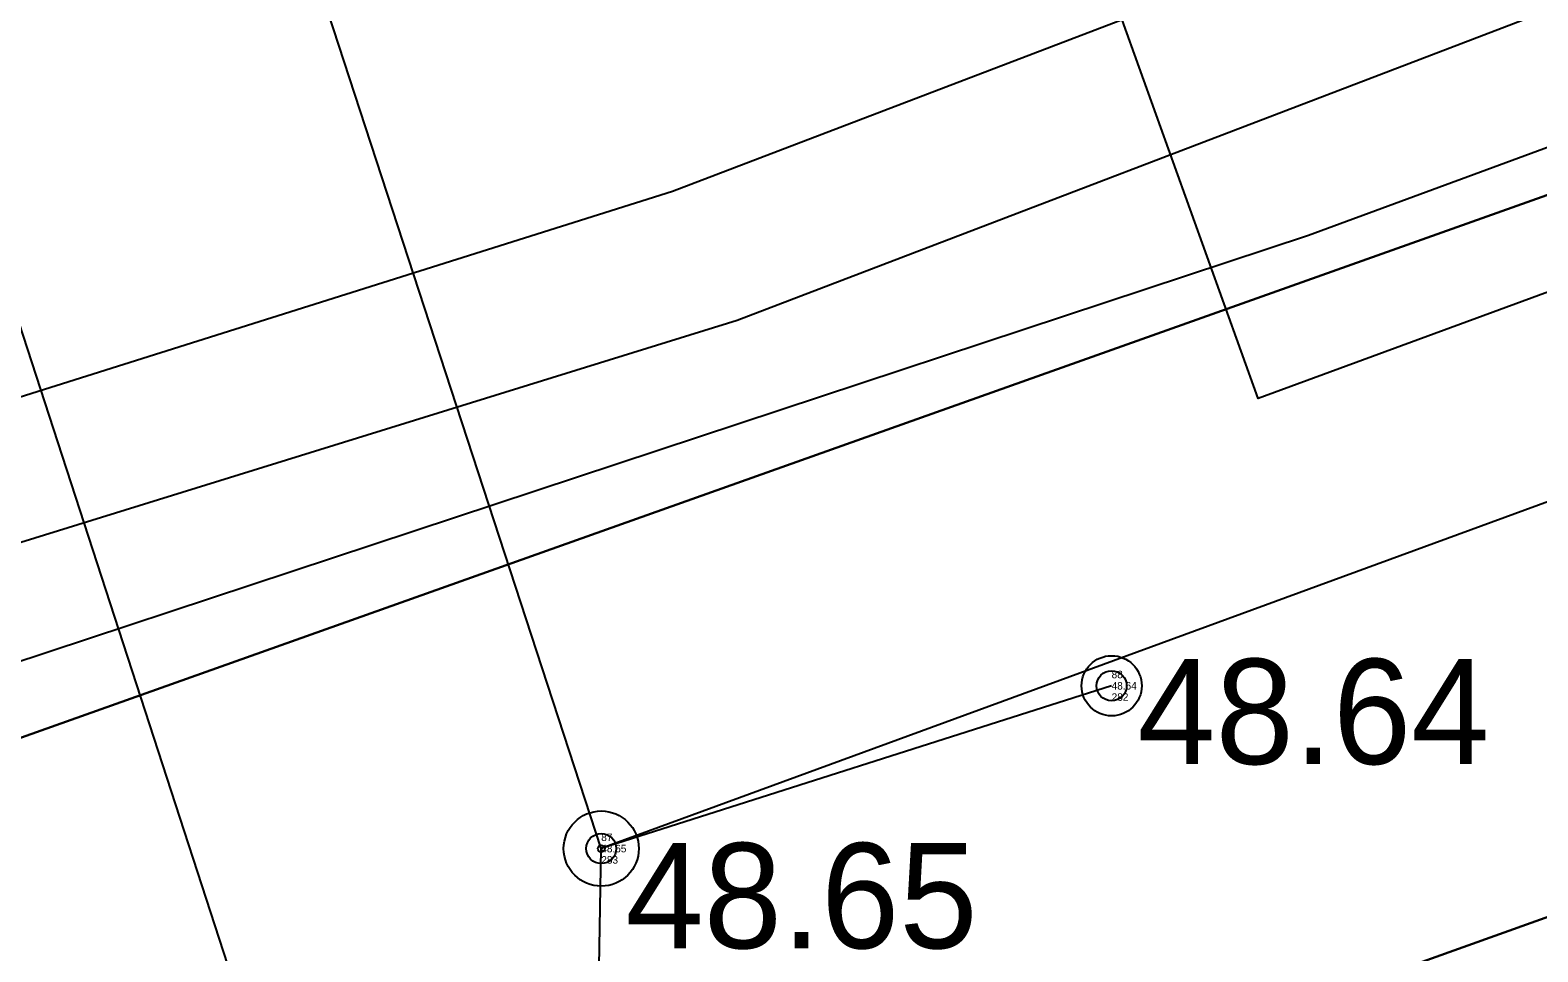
# Model space of a CAD drawing. Extents: x 641523 to 642227, y 6455262 to 6456242.
# Drawn here: x 641720.19 to 641730.22, y 6455830.22 to 6455836.35 of the extents above; entities that cross this region are included whole.
import ezdxf

# ---------------------------------------------------------------- set-up
doc = ezdxf.new("R2010")
doc.units = 0
for name, color, linetype in [('KORGUS-EH2000', 7, 'Continuous'), ('MOOTKOOD', 7, 'Continuous'), ('MOOTKORG-EH2000', 7, 'Continuous'), ('MOOTMPUNKT', 7, 'Continuous'), ('MOOTNR', 7, 'Continuous'), ('MOOTPIIR', 7, 'Continuous'), ('MPKAABEL', 7, 'Continuous'), ('MPOHULIIN', 7, 'Continuous'), ('PIIR', 7, 'Continuous'), ('POST', 7, 'Continuous'), ('TEE', 7, 'Continuous')]:
    doc.layers.add(name, color=color, linetype=linetype)

msp = doc.modelspace()

# ---------------------------------------------------------------- linework, layer by layer
at = {"layer": 'MOOTMPUNKT'}
for centre in [(641727.388, 6455831.985), (641723.993, 6455830.902)]:
    msp.add_circle(centre, 0.1, dxfattribs=at)
at = {"layer": 'MOOTPIIR'}
msp.add_lwpolyline([(641766.89, 6455848.054), (641728.363, 6455833.896), (641727.232, 6455837.046), (641703.994, 6455894.773), (641700.784, 6455893.876), (641722.9, 6455825.846), (641733.761, 6455829.56), (641732.589, 6455832.736), (641769.309, 6455845.584)], dxfattribs=at)
at = {"layer": 'MPKAABEL'}
msp.add_lwpolyline([(641770.586, 6455860.431), (641761.521, 6455857.19), (641751.012, 6455853.554), (641750.064, 6455853.682), (641752.202, 6455848.974), (641753.866, 6455844.149), (641750.979, 6455843.016), (641739.686, 6455839.029), (641728.697, 6455834.981), (641718.421, 6455831.584), (641712.166, 6455829.336)], dxfattribs=at)
at = {"layer": 'MPOHULIIN'}
msp.add_lwpolyline([(641876.506, 6455855.01), (641823.579, 6455862.359), (641802.009, 6455857.285), (641767.918, 6455846.992), (641723.993, 6455830.902), (641714.428, 6455860.195)], dxfattribs=at)
at = {"layer": 'PIIR'}
msp.add_lwpolyline([(641792.97, 6455857.54), (641708.52, 6455827.51), (641666.5, 6455814.8), (641645.58, 6455810.01), (641606.93, 6455805.34), (641589.83, 6455799.47), (641571.5, 6455788.08), (641543.24, 6455766.52), (641529.94, 6455756.51), (641523.39, 6455767.25), (641585.72, 6455811.8), (641594.76, 6455820.13), (641615.46, 6455822.27), (641632.14, 6455824), (641666.25, 6455827.3), (641719.97, 6455845.7), (641716.55, 6455854.87), (641762.5, 6455874.36), (641767.99, 6455860.95)], dxfattribs=at)
for points in [[(641646.51, 6455805.59), (641645.58, 6455810.01), (641666.5, 6455814.8), (641708.52, 6455827.51), (641792.97, 6455857.54), (641814.7, 6455864.03), (641818.34, 6455855.26), (641756.82, 6455776.78), (641715.77, 6455793.18), (641717.62, 6455797.92), (641755.24, 6455782.79), (641811.72, 6455854.91), (641808.67, 6455857.54), (641794.17, 6455853.26), (641709.91, 6455823.17), (641667.67, 6455810.51)], [(641646.51, 6455805.59), (641667.67, 6455810.51), (641709.91, 6455823.17), (641794.17, 6455853.26), (641808.67, 6455857.54), (641811.72, 6455854.91), (641755.24, 6455782.79), (641717.62, 6455797.92), (641715.77, 6455793.18), (641695.82, 6455743.5), (641641.4, 6455752.63), (641627.69, 6455756.97), (641630.77, 6455762.26), (641633.05, 6455761.34), (641650.44, 6455788.1)]]:
    msp.add_lwpolyline(points, close=True, dxfattribs=at)
at = {"layer": 'POST'}
for p in [(641727.388, 6455831.985), (641723.933, 6455827.621)]:
    msp.add_line(p, (641723.993, 6455830.902), dxfattribs=at)
for centre, radius in [((641727.388, 6455831.985), 0.2), ((641723.993, 6455830.902), 0.25), ((641723.993, 6455830.902), 0.0234)]:
    msp.add_circle(centre, radius, dxfattribs=at)
at = {"layer": 'TEE'}
for points in [[(641766.483, 6455850.523), (641760.432, 6455848.437), (641749.186, 6455844.41), (641738.599, 6455840.669), (641724.466, 6455835.273), (641714.051, 6455831.989), (641711.161, 6455831.135)], [(641766.692, 6455849.799), (641760.669, 6455847.502), (641749.597, 6455843.524), (641738.876, 6455839.758), (641724.897, 6455834.415), (641714.386, 6455831.158), (641711.441, 6455830.262)]]:
    msp.add_lwpolyline(points, dxfattribs=at)

# ---------------------------------------------------------------- texts
at = {"layer": 'KORGUS-EH2000'}
for s, p in [('48.64', (641727.559, 6455831.464)), ('48.65', (641724.154, 6455830.239))]:
    msp.add_text(s, height=0.7, dxfattribs=at).set_placement(p)
at = {"layer": 'MOOTKOOD'}
for s, p in [('88', (641727.388, 6455832.035)), ('87', (641723.993, 6455830.952))]:
    msp.add_text(s, height=0.05, dxfattribs=at).set_placement(p)
at = {"layer": 'MOOTKORG-EH2000'}
for s, p in [('48.64', (641727.388, 6455831.96)), ('48.65', (641723.993, 6455830.877))]:
    msp.add_text(s, height=0.05, dxfattribs=at).set_placement(p)
at = {"layer": 'MOOTNR'}
for s, p in [('282', (641727.388, 6455831.885)), ('283', (641723.993, 6455830.802))]:
    msp.add_text(s, height=0.05, dxfattribs=at).set_placement(p)

doc.saveas('drawing.dxf')
